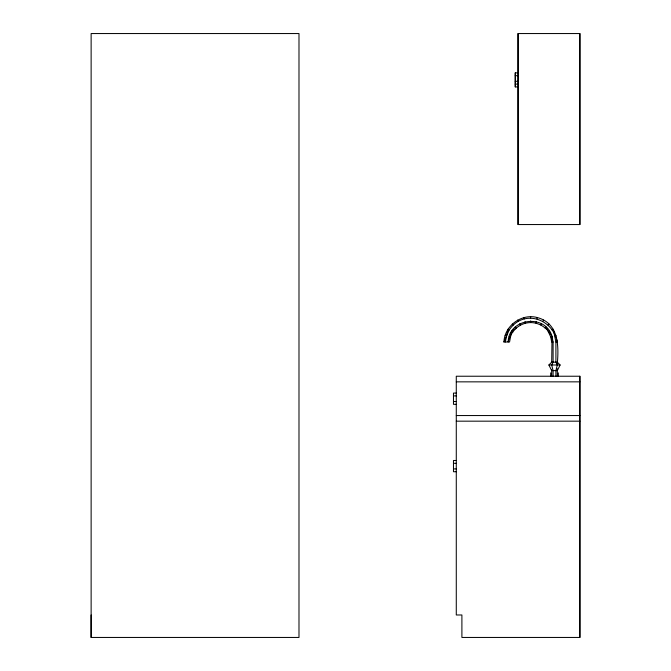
<?xml version="1.0" encoding="UTF-8"?>
<svg xmlns="http://www.w3.org/2000/svg" width="671" height="671" viewBox="0 0 671 671"><rect width="100%" height="100%" fill="white"/><g stroke="black" fill="none" stroke-linecap="round" stroke-linejoin="round"><path stroke-width="1.01" d="M91.13 637.45L91.13 33.55L298.989 33.55L298.989 637.45L91.13 637.45L91.13 614.98M518.071 86.92L515.269 86.92L515.269 72.871L518.071 72.871M518.071 224.55L518.071 33.55L579.87 33.55L579.87 224.55L518.071 224.55L518.071 33.55M579.87 637.45L579.87 376.23L456.28 376.23L456.28 614.98L461.9 614.98L461.9 637.45L579.87 637.45L579.87 376.23M553.097 362.583L553.097 341.984L552.032 336.448C540.516 315.613 514.137 318.943 508.157 341.984C508.584 318.104 545.682 313.424 552.032 336.448L551.696 362.583M515.227 327.012L516.217 328.002L511.629 331.348L509.557 341.984L503.946 341.984C504.55 325.712 521.619 313.214 537.312 317.551C558.524 323.229 558.935 345.431 557.307 363.573M505.347 341.984L507.981 329.243L509.197 329.947C523.481 308.761 552.719 318.457 557.307 341.984L555.907 341.984L553.273 329.243L552.057 329.947M535.861 322.977L536.221 321.627M536.943 318.91L537.312 317.551M503.946 341.984L509.197 329.947M553.097 362.181L551.696 364.99L553.097 370.61L553.097 376.23M560.117 364.99L557.307 370.61L551.696 370.61L548.886 364.99L551.696 362.181L557.307 362.181L560.117 364.99L548.886 364.99M540.759 324.915L541.463 323.699M542.864 321.266L543.569 320.05M548.014 325.024L549.004 324.026M545.037 328.002L546.026 327.012L550.673 336.808L551.696 341.984L553.097 341.984M548.408 332.053L549.624 331.348M550.673 336.808L552.032 336.448M554.741 335.718L556.1 335.357M515.269 75.68L518.071 75.68M515.269 81.3L518.071 81.3M515.269 84.11L518.071 84.11M456.28 381.849L579.87 381.849M456.28 393.08L453.47 393.08L453.47 404.319L456.28 404.319M453.47 395.89L456.28 395.89M453.47 401.51L456.28 401.51M456.28 415.55L579.87 415.55M456.28 421.17L579.87 421.17M456.28 460.491L453.47 460.491L453.47 471.73L456.28 471.73M453.47 463.3L456.28 463.3M453.47 468.92L456.28 468.92M505.154 335.357L506.504 335.718M509.222 336.448L510.581 336.808M511.629 331.348L512.845 332.053M512.25 324.026L513.24 325.024M517.685 320.05L518.389 321.266M519.79 323.699L520.495 324.915M555.907 362.181L557.307 364.99L555.907 370.61L555.907 376.23M523.942 317.551L524.303 318.91M525.032 321.627L525.393 322.977M579.87 33.55L579.87 224.55M558.331 372.883L558.331 376.23M557.307 368.748L557.307 376.23M555.907 341.984L555.907 362.583M551.696 369.788L551.696 376.23M550.673 372.883L550.673 376.23M530.627 316.704L530.627 318.113M530.627 320.914L530.627 322.323M515.269 72.871L515.269 86.92"/></g></svg>
